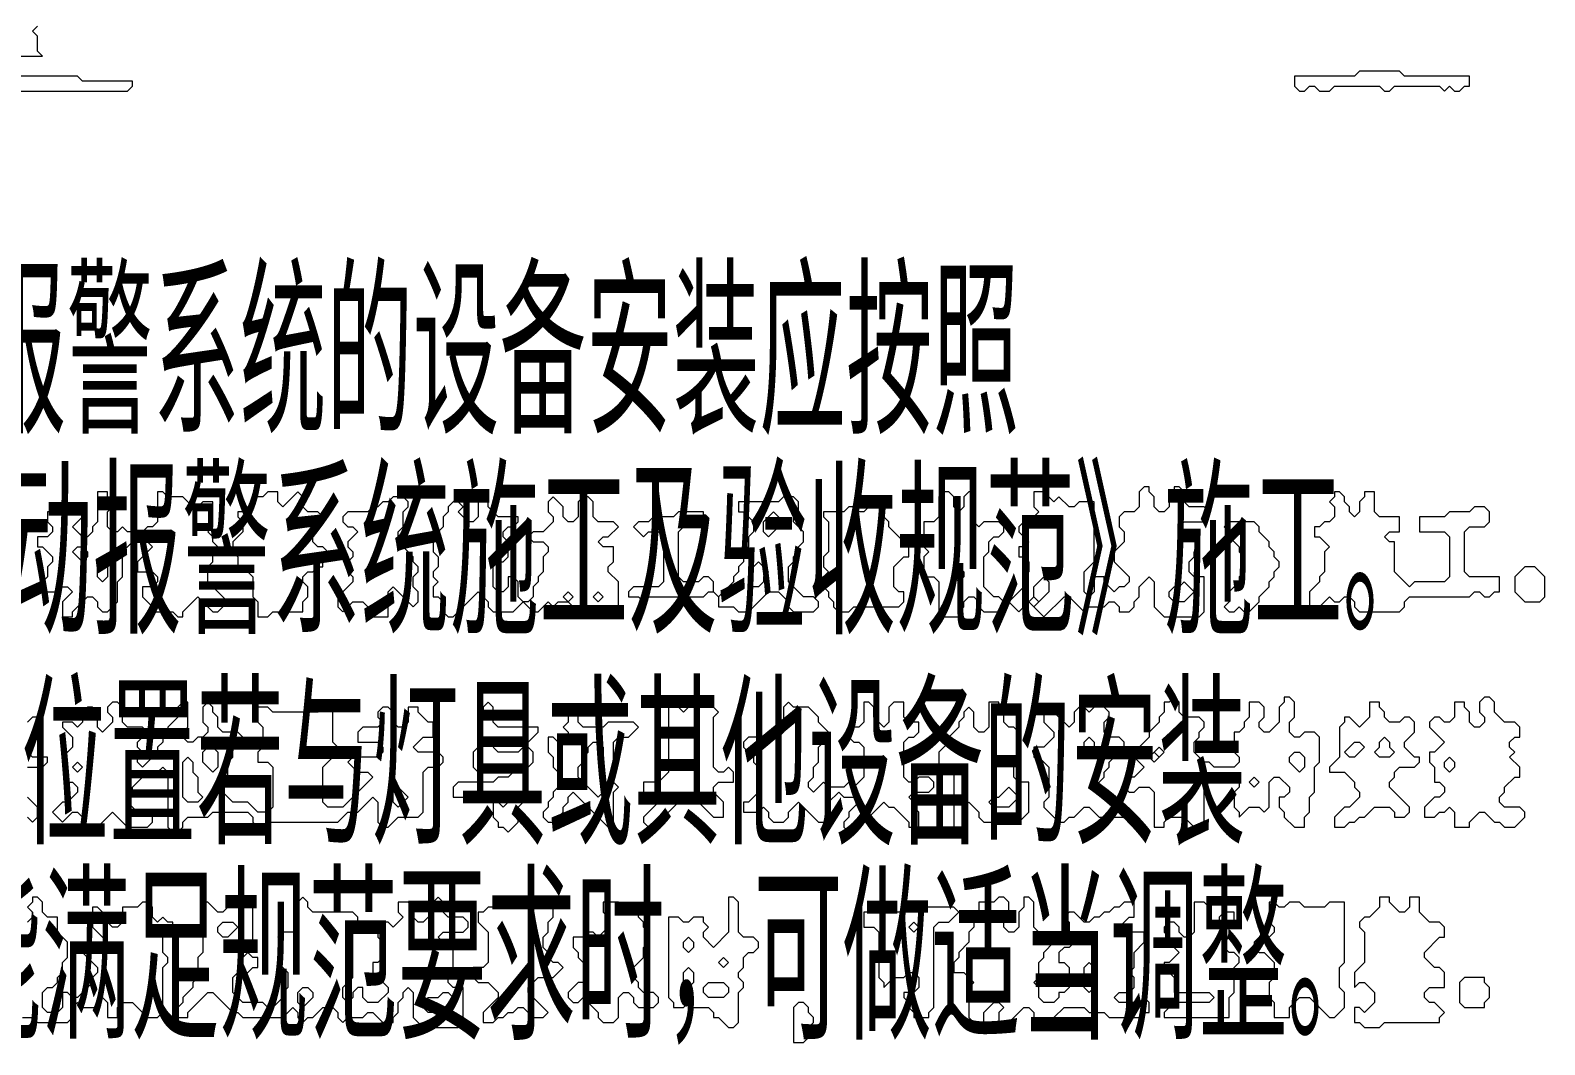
# Model space of a CAD drawing. Extents: x 20 to 3943, y 20 to 2783.
# Drawn here: x 1053.6 to 1356, y 696.5 to 899.2 of the extents above; entities that cross this region are included whole.
import ezdxf

# ---------------------------------------------------------------- set-up
doc = ezdxf.new("R2010")
doc.units = 0
doc.layers.add('OCR_TEXT', color=6, linetype='Continuous', lineweight=0)
doc.layers.add('TRACE_TEXT_SYMBOL', color=6, linetype='Continuous', lineweight=0)
doc.styles.add('wqy-unicode', font='wqy-unicode.lff')

msp = doc.modelspace()

# ---------------------------------------------------------------- linework, layer by layer
at = {"layer": 'TRACE_TEXT_SYMBOL', "color": 6}
for points in [[(1047, 900), (1046, 899), (1046, 896), (1041, 891), (1039, 891), (1039, 888), (1040, 887), (1073, 887), (1074, 888), (1074, 889), (1064, 889), (1063, 890), (1048, 890), (1047, 891), (1047, 893), (1048, 894), (1056, 894), (1055, 895), (1055, 898), (1054, 899), (1055, 900)], [(1276, 808), (1275, 807), (1275, 804), (1274, 803), (1272, 803), (1271, 802), (1271, 800), (1272, 799), (1272, 797), (1270, 795), (1270, 793), (1273, 790), (1273, 789), (1272, 788), (1271, 788), (1270, 787), (1268, 789), (1268, 790), (1266, 790), (1266, 787), (1265, 786), (1264, 787), (1264, 791), (1266, 793), (1266, 805), (1263, 805), (1262, 804), (1261, 804), (1259, 806), (1258, 805), (1256, 807), (1254, 807), (1254, 804), (1255, 803), (1253, 801), (1252, 801), (1251, 800), (1251, 799), (1253, 797), (1252, 796), (1251, 796), (1251, 794), (1252, 794), (1253, 793), (1253, 791), (1252, 790), (1252, 788), (1249, 785), (1248, 785), (1247, 786), (1246, 786), (1244, 788), (1244, 794), (1245, 795), (1245, 797), (1246, 798), (1247, 798), (1248, 799), (1248, 800), (1247, 801), (1244, 801), (1243, 800), (1242, 801), (1242, 807)], [(1286, 798), (1284, 798), (1283, 799), (1283, 800), (1284, 801), (1288, 801), (1289, 802), (1289, 803), (1288, 804), (1285, 804), (1284, 805), (1284, 807), (1283, 808), (1282, 808), (1282, 806), (1281, 805), (1281, 804), (1280, 803), (1279, 803), (1278, 804), (1278, 806), (1277, 807), (1277, 808), (1276, 808)], [(1067, 807), (1067, 801), (1066, 800), (1066, 799), (1065, 798), (1064, 798), (1062, 800), (1064, 802), (1064, 803), (1063, 804), (1060, 804), (1059, 803), (1057, 803), (1057, 801), (1058, 800), (1058, 799), (1057, 798), (1055, 798), (1055, 796), (1056, 796), (1058, 794), (1058, 793), (1057, 792), (1057, 790), (1056, 789), (1056, 787), (1059, 787), (1060, 788), (1061, 788), (1062, 787), (1060, 785), (1060, 782), (1062, 782), (1062, 783), (1065, 786), (1066, 786), (1067, 785), (1067, 784), (1068, 783), (1069, 783), (1071, 785), (1071, 789), (1072, 790), (1072, 795), (1074, 797), (1077, 797), (1078, 796), (1075, 793), (1075, 791), (1078, 791), (1079, 790), (1079, 789), (1078, 788), (1076, 788), (1076, 786), (1078, 784), (1078, 783), (1082, 783), (1083, 782), (1084, 782), (1084, 783), (1087, 786), (1090, 783), (1091, 783)], [(1091, 783), (1093, 785), (1089, 789), (1089, 792), (1090, 793), (1090, 795), (1091, 796), (1090, 797), (1090, 798), (1089, 799), (1090, 800), (1090, 805), (1088, 805), (1087, 804), (1086, 804), (1084, 806), (1081, 806), (1080, 807), (1079, 807), (1079, 801), (1078, 800), (1077, 800), (1076, 799), (1073, 799), (1072, 800), (1071, 799), (1070, 799), (1069, 800), (1069, 803), (1070, 804), (1070, 805), (1069, 806), (1069, 807), (1067, 807)], [(1139, 806), (1137, 804), (1137, 803), (1136, 802), (1136, 800), (1135, 799), (1135, 798), (1134, 797), (1134, 795), (1135, 794), (1135, 792), (1134, 791), (1134, 790), (1135, 789), (1134, 788), (1134, 786), (1135, 786), (1136, 785), (1136, 783), (1137, 782), (1138, 782), (1143, 787), (1145, 785), (1145, 784), (1146, 783), (1150, 783), (1152, 785), (1154, 783), (1155, 783), (1157, 785), (1158, 784), (1159, 785), (1161, 785), (1162, 784), (1162, 783), (1163, 782), (1164, 782), (1165, 783), (1166, 783), (1167, 782), (1168, 782), (1169, 783), (1170, 783), (1171, 784), (1171, 789), (1169, 791), (1169, 792), (1170, 793), (1170, 796), (1168, 796), (1167, 797), (1168, 798), (1169, 798), (1171, 800), (1170, 801), (1167, 801), (1166, 802), (1166, 805), (1165, 806), (1164, 806), (1163, 805), (1163, 802), (1162, 801), (1161, 801)], [(1161, 801), (1160, 802), (1160, 804), (1158, 806), (1157, 805), (1157, 803), (1158, 802), (1158, 801), (1156, 799), (1154, 799), (1153, 798), (1154, 797), (1156, 797), (1157, 796), (1157, 795), (1156, 794), (1156, 791), (1155, 790), (1155, 789), (1154, 788), (1154, 786), (1153, 785), (1152, 785), (1151, 786), (1151, 789), (1150, 790), (1149, 790), (1149, 788), (1148, 787), (1147, 787), (1146, 788), (1146, 792), (1147, 793), (1148, 793), (1149, 794), (1149, 797), (1148, 798), (1148, 799), (1149, 800), (1150, 800), (1151, 801), (1151, 802), (1147, 802), (1145, 804), (1145, 805), (1144, 806), (1143, 806), (1143, 802), (1142, 801), (1141, 801), (1139, 803), (1140, 804), (1139, 805), (1139, 806)], [(1204, 806), (1203, 805), (1195, 805), (1195, 803), (1196, 803), (1198, 801), (1198, 799), (1197, 798), (1197, 796), (1196, 795), (1196, 793), (1195, 792), (1195, 791), (1194, 790), (1194, 789), (1191, 786), (1190, 787), (1190, 789), (1189, 790), (1188, 790), (1187, 789), (1184, 789), (1183, 790), (1183, 799), (1184, 800), (1187, 800), (1188, 801), (1188, 803), (1183, 803), (1182, 802), (1178, 802), (1177, 801), (1175, 801), (1174, 800), (1176, 798), (1177, 799), (1179, 799), (1180, 798), (1180, 789), (1179, 788), (1174, 788), (1173, 787), (1173, 786), (1175, 786), (1176, 785), (1177, 786), (1188, 786), (1189, 787), (1190, 787), (1191, 786), (1191, 784), (1194, 784), (1195, 783), (1197, 783), (1201, 787), (1203, 787), (1205, 785), (1205, 784), (1206, 783), (1210, 783), (1211, 784), (1211, 785), (1210, 786), (1208, 786)], [(1208, 786), (1205, 789), (1205, 792), (1206, 793), (1206, 794), (1207, 795), (1207, 796), (1208, 797), (1208, 799), (1206, 801), (1206, 802), (1207, 803), (1207, 805), (1206, 806), (1204, 806)], [(1242, 807), (1241, 807), (1240, 806), (1240, 804), (1239, 803), (1238, 804), (1238, 806), (1237, 807), (1236, 807), (1235, 806), (1235, 802), (1234, 801), (1232, 801), (1232, 796), (1233, 795), (1232, 794), (1232, 790), (1234, 790), (1235, 789), (1235, 783), (1236, 782), (1239, 782), (1239, 783), (1240, 784), (1240, 785), (1241, 786), (1242, 786), (1243, 785), (1243, 784), (1244, 783), (1247, 783), (1249, 785), (1251, 783), (1253, 785), (1256, 782), (1260, 786), (1261, 786), (1264, 783), (1265, 784), (1268, 784), (1269, 785), (1270, 785), (1271, 784), (1271, 783), (1273, 783), (1274, 784), (1274, 785), (1275, 786), (1275, 788), (1277, 790), (1278, 789), (1278, 784), (1280, 782), (1287, 782), (1288, 783), (1288, 790), (1286, 790), (1285, 791), (1285, 793), (1286, 794), (1286, 795), (1287, 796), (1287, 797), (1286, 798)], [(1314, 807), (1314, 806), (1313, 805), (1314, 804), (1314, 802), (1313, 801), (1312, 801), (1311, 800), (1310, 800), (1310, 798), (1311, 798), (1313, 796), (1312, 795), (1312, 791), (1311, 790), (1311, 789), (1309, 787), (1309, 784), (1311, 784), (1313, 786), (1314, 785), (1315, 785), (1316, 786), (1317, 786), (1318, 785), (1318, 784), (1319, 783), (1327, 783), (1328, 784), (1328, 785), (1329, 786), (1341, 786), (1342, 787), (1343, 787), (1344, 786), (1345, 786), (1346, 787), (1347, 787), (1347, 790), (1341, 790), (1340, 791), (1340, 799), (1341, 800), (1344, 800), (1345, 801), (1345, 803), (1344, 804), (1342, 804), (1341, 803), (1337, 803), (1336, 802), (1331, 802), (1331, 799), (1336, 799), (1337, 798), (1337, 790), (1336, 789), (1330, 789), (1329, 788), (1326, 791), (1326, 797), (1325, 797), (1324, 798), (1325, 799)], [(1325, 799), (1327, 799), (1327, 802), (1323, 802), (1322, 803), (1322, 807), (1320, 807), (1320, 806), (1319, 805), (1319, 803), (1318, 802), (1317, 803), (1317, 804), (1316, 805), (1316, 806), (1315, 807), (1314, 807)], [(1282, 766), (1281, 765), (1280, 765), (1280, 763), (1279, 762), (1279, 761), (1277, 759), (1277, 758), (1275, 756), (1275, 755), (1274, 754), (1276, 752), (1274, 750), (1273, 750), (1272, 749), (1272, 748), (1273, 747), (1274, 747), (1275, 748), (1277, 748), (1278, 747), (1278, 740), (1280, 740), (1280, 741), (1281, 742), (1284, 742), (1286, 740), (1287, 740), (1288, 741), (1288, 748), (1289, 749), (1290, 749), (1291, 750), (1294, 750), (1295, 749), (1295, 748), (1294, 747), (1294, 744), (1295, 743), (1295, 742), (1297, 744), (1299, 744), (1300, 743), (1301, 744), (1301, 749), (1302, 750), (1303, 750), (1305, 748), (1305, 747), (1304, 746), (1303, 746), (1303, 744), (1304, 743), (1304, 742), (1306, 740), (1308, 740), (1308, 742), (1309, 743), (1309, 746), (1310, 747), (1310, 752), (1311, 753), (1311, 758), (1310, 759)], [(1310, 759), (1308, 759), (1307, 758), (1306, 758), (1305, 759), (1305, 761), (1306, 762), (1306, 765), (1305, 766), (1304, 766), (1304, 765), (1303, 764), (1303, 761), (1301, 759), (1300, 759), (1299, 760), (1299, 761), (1300, 762), (1300, 764), (1299, 765), (1297, 765), (1297, 762), (1296, 761), (1296, 760), (1295, 759), (1294, 759), (1294, 755), (1295, 754), (1295, 753), (1294, 752), (1290, 752), (1289, 753), (1288, 753), (1286, 755), (1286, 757), (1287, 758), (1287, 759), (1288, 760), (1288, 761), (1287, 762), (1284, 762), (1283, 763), (1283, 765), (1282, 766)], [(1344, 766), (1343, 765), (1343, 763), (1344, 762), (1344, 761), (1343, 760), (1342, 760), (1341, 761), (1341, 763), (1340, 764), (1340, 765), (1338, 765), (1338, 762), (1337, 761), (1336, 761), (1335, 762), (1334, 762), (1333, 761), (1333, 760), (1336, 757), (1334, 755), (1333, 755), (1333, 753), (1334, 752), (1334, 749), (1335, 749), (1336, 748), (1336, 747), (1335, 746), (1334, 746), (1332, 744), (1332, 742), (1334, 742), (1335, 743), (1336, 743), (1337, 744), (1338, 743), (1338, 740), (1341, 740), (1341, 741), (1343, 743), (1344, 743), (1346, 741), (1347, 741), (1348, 740), (1350, 740), (1352, 742), (1352, 743), (1351, 744), (1348, 744), (1347, 745), (1347, 746), (1348, 747), (1348, 748), (1350, 750), (1351, 750), (1351, 752), (1349, 754), (1350, 755), (1349, 756), (1349, 757), (1350, 758), (1351, 758), (1351, 760)], [(1351, 760), (1350, 761), (1348, 761), (1346, 763), (1346, 765), (1345, 766), (1344, 766)], [(1070, 765), (1069, 764), (1069, 763), (1070, 762), (1070, 761), (1068, 759), (1067, 760), (1067, 763), (1066, 764), (1065, 764), (1064, 763), (1064, 761), (1063, 760), (1062, 761), (1060, 761), (1060, 760), (1062, 758), (1062, 756), (1060, 754), (1060, 753), (1061, 752), (1061, 749), (1062, 749), (1063, 748), (1063, 747), (1061, 745), (1060, 745), (1058, 743), (1060, 741), (1062, 743), (1063, 743), (1064, 742), (1064, 740), (1065, 739), (1066, 739), (1070, 743), (1073, 740), (1077, 740), (1078, 741), (1078, 742), (1077, 743), (1075, 743), (1073, 745), (1073, 746), (1074, 747), (1074, 748), (1076, 750), (1077, 750), (1078, 751), (1079, 751), (1080, 752), (1081, 751), (1081, 740), (1082, 739), (1083, 739), (1084, 740), (1084, 741), (1085, 742), (1089, 742), (1090, 743), (1097, 743), (1098, 742), (1098, 741), (1099, 740)], [(1111, 763), (1102, 763), (1101, 764), (1099, 764), (1099, 761), (1100, 760), (1100, 756), (1099, 755), (1099, 753), (1101, 753), (1102, 752), (1102, 744), (1101, 743), (1099, 743), (1097, 745), (1094, 745), (1092, 747), (1092, 749), (1093, 750), (1093, 753), (1094, 754), (1094, 756), (1096, 758), (1095, 759), (1092, 759), (1091, 760), (1091, 762), (1090, 763), (1090, 764), (1089, 765), (1088, 764), (1088, 761), (1089, 760), (1089, 759), (1088, 758), (1087, 758), (1086, 757), (1085, 757), (1084, 758), (1084, 759), (1085, 760), (1085, 765), (1084, 765), (1083, 764), (1083, 762), (1081, 760), (1081, 759), (1080, 758), (1080, 757), (1079, 756), (1079, 755), (1076, 752), (1075, 753), (1075, 754), (1076, 755), (1075, 756), (1075, 757), (1077, 759), (1076, 760), (1073, 760), (1072, 761), (1072, 764), (1071, 765), (1070, 765)], [(1099, 740), (1100, 740), (1101, 741), (1115, 741), (1117, 743), (1119, 743), (1122, 746), (1123, 745), (1123, 741), (1124, 740), (1125, 740), (1127, 742), (1131, 742), (1132, 743), (1132, 751), (1133, 752), (1135, 752), (1136, 753), (1136, 754), (1135, 755), (1131, 755), (1130, 756), (1132, 758), (1134, 758), (1134, 761), (1133, 761), (1131, 763), (1131, 764), (1129, 764), (1129, 761), (1128, 760), (1127, 760), (1126, 761), (1126, 763), (1125, 764), (1124, 764), (1123, 763), (1123, 762), (1124, 761), (1123, 760), (1120, 760), (1119, 759), (1119, 757), (1123, 757), (1124, 756), (1124, 755), (1123, 754), (1118, 754), (1117, 753), (1119, 751), (1121, 751), (1122, 750), (1116, 744), (1113, 744), (1112, 745), (1112, 752), (1114, 754), (1115, 754), (1115, 756), (1114, 757), (1114, 763), (1113, 764), (1112, 764), (1111, 763)], [(1205, 765), (1204, 764), (1204, 759), (1203, 758), (1197, 758), (1196, 757), (1196, 756), (1198, 754), (1198, 753), (1199, 752), (1199, 747), (1197, 745), (1196, 745), (1196, 743), (1199, 743), (1200, 744), (1201, 743), (1201, 742), (1202, 741), (1204, 741), (1205, 742), (1205, 743), (1207, 745), (1211, 741), (1213, 741), (1213, 745), (1215, 747), (1216, 746), (1218, 746), (1219, 745), (1217, 743), (1217, 742), (1216, 741), (1216, 740), (1217, 739), (1218, 739), (1224, 745), (1225, 744), (1226, 744), (1229, 741), (1229, 740), (1231, 740), (1231, 743), (1230, 744), (1230, 745), (1229, 746), (1230, 747), (1233, 747), (1234, 748), (1234, 749), (1233, 750), (1231, 750), (1230, 749), (1229, 749), (1228, 750), (1228, 757), (1229, 758), (1230, 758), (1231, 759), (1231, 761), (1229, 761), (1228, 762), (1228, 765), (1226, 765)], [(1226, 765), (1225, 764), (1225, 761), (1224, 760), (1222, 762), (1222, 764), (1221, 765), (1220, 765), (1220, 761), (1219, 760), (1217, 760), (1217, 758), (1218, 757), (1219, 757), (1220, 756), (1220, 750), (1218, 748), (1217, 749), (1216, 748), (1213, 748), (1212, 749), (1210, 747), (1209, 748), (1209, 749), (1210, 750), (1210, 752), (1211, 753), (1211, 756), (1213, 758), (1213, 759), (1211, 761), (1211, 762), (1209, 764), (1206, 764), (1205, 765)], [(1053, 752), (1056, 752), (1057, 753), (1057, 754), (1054, 754), (1053, 755), (1054, 756), (1054, 757), (1056, 759), (1056, 761), (1055, 762), (1054, 762), (1053, 761)], [(1053, 742), (1054, 741), (1055, 742), (1055, 744), (1053, 746)], [(1054, 726), (1054, 725), (1053, 724), (1054, 723), (1054, 722), (1053, 721)], [(1071, 720), (1070, 720), (1068, 722), (1068, 723), (1067, 724), (1066, 724), (1066, 723), (1065, 722), (1066, 721), (1066, 720), (1069, 717), (1069, 716), (1068, 715), (1066, 717), (1064, 717), (1064, 715), (1067, 712), (1067, 711), (1066, 710), (1066, 709), (1063, 706), (1062, 706), (1061, 707), (1060, 707), (1060, 704), (1059, 703), (1057, 703), (1056, 704), (1056, 707), (1057, 708), (1058, 708), (1059, 709), (1059, 710), (1060, 711), (1060, 713), (1061, 714), (1061, 717), (1059, 719), (1059, 722), (1057, 722), (1056, 723), (1056, 725), (1055, 726), (1054, 726)], [(1108, 726), (1107, 725), (1107, 720), (1106, 719), (1104, 719), (1103, 718), (1104, 717), (1104, 715), (1103, 714), (1103, 713), (1105, 711), (1105, 708), (1104, 707), (1104, 706), (1102, 704), (1101, 704), (1100, 705), (1096, 705), (1094, 707), (1094, 710), (1095, 711), (1097, 711), (1098, 712), (1099, 712), (1099, 714), (1098, 714), (1097, 715), (1097, 716), (1098, 717), (1098, 724), (1093, 724), (1092, 723), (1091, 723), (1089, 725), (1088, 725), (1088, 715), (1087, 714), (1087, 710), (1086, 709), (1086, 708), (1084, 706), (1084, 705), (1083, 704), (1083, 702), (1085, 702), (1085, 703), (1089, 707), (1090, 707), (1094, 703), (1095, 703), (1096, 702), (1104, 702), (1106, 704), (1107, 703), (1107, 702), (1108, 701), (1109, 702), (1110, 702), (1112, 704), (1114, 704), (1115, 703), (1115, 702), (1116, 701), (1117, 702)], [(1117, 705), (1116, 706), (1116, 708), (1118, 710), (1118, 720), (1119, 721), (1119, 722), (1118, 723), (1110, 723), (1109, 724), (1109, 725), (1108, 726)], [(1117, 702), (1120, 702), (1121, 703), (1122, 703), (1124, 701), (1126, 701), (1126, 702), (1127, 703), (1127, 705), (1128, 706), (1128, 707), (1129, 708), (1130, 707), (1130, 702), (1132, 700), (1139, 700), (1140, 701), (1140, 708), (1138, 708), (1137, 709), (1137, 711), (1138, 712), (1138, 716), (1137, 716), (1135, 718), (1136, 719), (1140, 719), (1141, 720), (1141, 721), (1140, 722), (1137, 722), (1136, 723), (1136, 725), (1135, 726), (1134, 725), (1134, 723), (1132, 721), (1131, 721), (1130, 722), (1130, 724), (1129, 725), (1127, 725), (1127, 723), (1128, 722), (1126, 720), (1125, 721), (1124, 721), (1123, 720), (1123, 718), (1124, 717), (1124, 714), (1123, 713), (1122, 713), (1122, 711), (1125, 708), (1125, 707), (1123, 705), (1121, 705), (1120, 706), (1120, 708), (1119, 708), (1118, 707), (1118, 706), (1117, 705)], [(1247, 726), (1246, 725), (1243, 725), (1243, 723), (1242, 722), (1242, 720), (1241, 719), (1241, 717), (1239, 715), (1239, 714), (1238, 713), (1238, 711), (1240, 711), (1242, 709), (1241, 708), (1241, 702), (1242, 701), (1242, 700), (1244, 700), (1244, 703), (1246, 705), (1247, 705), (1248, 704), (1247, 703), (1247, 700), (1249, 700), (1249, 701), (1252, 704), (1253, 704), (1254, 703), (1254, 702), (1258, 702), (1260, 704), (1264, 704), (1265, 703), (1268, 703), (1269, 702), (1275, 702), (1276, 703), (1277, 703), (1277, 705), (1276, 706), (1275, 705), (1271, 705), (1270, 706), (1271, 707), (1273, 707), (1274, 708), (1274, 710), (1273, 711), (1274, 712), (1274, 715), (1276, 717), (1276, 719), (1272, 719), (1271, 720), (1273, 722), (1274, 722), (1274, 725), (1272, 725), (1271, 724), (1270, 724), (1269, 723), (1268, 723)], [(1268, 723), (1267, 722), (1266, 722), (1265, 721), (1264, 721), (1262, 723), (1261, 723), (1260, 722), (1261, 721), (1261, 719), (1262, 718), (1262, 717), (1261, 716), (1260, 716), (1259, 715), (1259, 713), (1260, 713), (1261, 712), (1261, 708), (1260, 707), (1259, 707), (1259, 706), (1258, 705), (1256, 705), (1255, 706), (1255, 708), (1254, 709), (1255, 710), (1255, 713), (1256, 714), (1256, 715), (1258, 717), (1258, 718), (1257, 719), (1255, 719), (1254, 720), (1254, 725), (1253, 726), (1252, 726), (1252, 724), (1251, 723), (1251, 720), (1250, 719), (1249, 719), (1248, 720), (1248, 722), (1249, 723), (1249, 725), (1248, 726), (1247, 726)], [(1052, 702), (1054, 702), (1055, 701), (1061, 701), (1062, 702), (1062, 704), (1063, 705), (1064, 704), (1067, 704), (1067, 705), (1068, 706), (1069, 705), (1069, 702), (1071, 702), (1071, 704), (1072, 705), (1074, 705), (1077, 702), (1079, 702), (1080, 703), (1080, 712), (1081, 713), (1081, 714), (1080, 715), (1080, 718), (1081, 719), (1082, 719), (1082, 721), (1081, 721), (1080, 722), (1079, 721), (1078, 722), (1078, 724), (1077, 725), (1076, 725), (1075, 724), (1072, 724), (1072, 721), (1071, 720)]]:
    msp.add_lwpolyline(points, dxfattribs=at)
for points in [[(1319, 891), (1318, 890), (1306, 890), (1306, 888), (1307, 887), (1308, 887), (1309, 888), (1310, 888), (1311, 887), (1313, 887), (1314, 888), (1323, 888), (1324, 887), (1325, 887), (1326, 888), (1335, 888), (1336, 887), (1337, 888), (1338, 887), (1339, 887), (1340, 888), (1341, 888), (1341, 890), (1328, 890), (1327, 891)], [(1101, 807), (1100, 806), (1098, 806), (1098, 805), (1096, 803), (1095, 803), (1095, 802), (1096, 801), (1096, 799), (1094, 797), (1094, 795), (1095, 794), (1095, 791), (1097, 791), (1098, 790), (1098, 786), (1099, 785), (1099, 782), (1101, 782), (1102, 783), (1108, 783), (1108, 785), (1109, 786), (1109, 788), (1108, 789), (1108, 790), (1109, 791), (1110, 791), (1111, 792), (1112, 792), (1112, 793), (1113, 794), (1113, 795), (1112, 796), (1111, 796), (1110, 797), (1110, 799), (1112, 801), (1112, 802), (1111, 803), (1109, 803), (1108, 804), (1108, 806), (1107, 807), (1104, 804), (1103, 805), (1103, 807)], [(1126, 806), (1125, 805), (1124, 805), (1123, 804), (1122, 804), (1121, 803), (1117, 803), (1116, 802), (1116, 801), (1117, 800), (1118, 800), (1119, 799), (1117, 797), (1117, 796), (1118, 795), (1118, 794), (1117, 793), (1117, 791), (1118, 790), (1118, 789), (1115, 786), (1115, 784), (1116, 783), (1118, 785), (1120, 785), (1122, 783), (1122, 782), (1125, 782), (1125, 787), (1126, 788), (1130, 784), (1131, 785), (1131, 787), (1130, 788), (1130, 790), (1131, 791), (1131, 792), (1130, 793), (1130, 794), (1127, 797), (1127, 799), (1128, 800), (1128, 803), (1129, 804), (1129, 805), (1128, 806)], [(1222, 806), (1221, 805), (1221, 804), (1220, 803), (1219, 803), (1218, 804), (1217, 804), (1216, 803), (1212, 803), (1212, 802), (1213, 801), (1213, 795), (1212, 794), (1212, 792), (1213, 791), (1212, 790), (1212, 788), (1213, 787), (1213, 786), (1214, 785), (1214, 784), (1215, 783), (1217, 783), (1218, 784), (1227, 784), (1228, 785), (1228, 787), (1227, 787), (1226, 788), (1226, 792), (1228, 794), (1229, 794), (1229, 796), (1225, 800), (1225, 801), (1224, 802), (1224, 805), (1223, 806)], [(1202, 803), (1203, 802), (1203, 800), (1201, 798), (1200, 799), (1200, 801)], [(1293, 801), (1292, 800), (1293, 799), (1293, 798), (1295, 796), (1295, 795), (1296, 794), (1296, 791), (1295, 790), (1295, 789), (1293, 787), (1293, 785), (1292, 784), (1293, 783), (1294, 783), (1295, 784), (1296, 783), (1297, 783), (1299, 785), (1299, 786), (1301, 788), (1301, 789), (1302, 790), (1302, 791), (1303, 792), (1303, 793), (1302, 794), (1302, 795), (1301, 796), (1301, 797), (1299, 799), (1299, 800), (1298, 801)], [(1062, 795), (1063, 796), (1064, 796), (1065, 795), (1065, 794), (1064, 793)], [(1067, 792), (1068, 793), (1069, 792), (1069, 790), (1068, 789), (1067, 790)], [(1198, 792), (1199, 793), (1201, 791), (1200, 790), (1200, 789), (1199, 788), (1198, 788), (1197, 789), (1197, 790), (1198, 791)], [(1238, 791), (1239, 792), (1240, 791), (1240, 790), (1239, 789), (1238, 790)], [(1256, 790), (1257, 789), (1257, 787), (1255, 785), (1254, 786), (1254, 788)], [(1352, 792), (1350, 790), (1350, 787), (1352, 785), (1355, 785), (1356, 786), (1356, 790), (1354, 792)], [(1160, 786), (1161, 787), (1162, 786), (1161, 785)], [(1166, 786), (1167, 787), (1168, 786), (1167, 785)], [(1283, 788), (1284, 789), (1286, 787), (1284, 785), (1282, 785), (1281, 786), (1281, 787), (1282, 788)], [(1253, 785), (1254, 786), (1255, 785), (1254, 784)], [(1145, 765), (1144, 764), (1144, 762), (1143, 761), (1143, 756), (1142, 755), (1142, 752), (1143, 751), (1144, 751), (1145, 752), (1149, 752), (1150, 751), (1149, 750), (1147, 750), (1146, 749), (1139, 749), (1138, 748), (1138, 746), (1143, 746), (1144, 747), (1146, 745), (1146, 742), (1147, 741), (1147, 740), (1148, 740), (1149, 739), (1151, 741), (1151, 744), (1152, 745), (1152, 747), (1153, 748), (1153, 752), (1154, 753), (1154, 755), (1153, 756), (1153, 757), (1155, 759), (1155, 760), (1147, 760), (1146, 761), (1146, 764)], [(1161, 764), (1161, 761), (1160, 760), (1161, 759), (1161, 758), (1160, 757), (1159, 757), (1158, 758), (1157, 758), (1157, 755), (1158, 754), (1158, 752), (1159, 751), (1159, 748), (1158, 747), (1158, 746), (1157, 745), (1157, 744), (1156, 743), (1156, 742), (1157, 741), (1158, 741), (1160, 743), (1160, 744), (1161, 745), (1161, 746), (1162, 747), (1169, 740), (1170, 741), (1170, 747), (1171, 748), (1170, 749), (1170, 757), (1171, 758), (1173, 758), (1175, 760), (1174, 761), (1169, 761), (1168, 760), (1164, 760), (1163, 761), (1163, 763), (1162, 764)], [(1189, 765), (1188, 764), (1185, 764), (1184, 763), (1183, 764), (1181, 764), (1181, 751), (1179, 749), (1176, 749), (1176, 747), (1178, 747), (1179, 746), (1179, 745), (1176, 742), (1176, 741), (1177, 740), (1178, 740), (1183, 745), (1183, 746), (1184, 747), (1185, 747), (1190, 742), (1192, 742), (1192, 745), (1190, 747), (1190, 748), (1191, 749), (1194, 749), (1194, 751), (1193, 752), (1192, 751), (1191, 751), (1190, 752), (1190, 762), (1191, 763)], [(1245, 765), (1245, 760), (1244, 759), (1243, 759), (1242, 760), (1242, 763), (1241, 764), (1240, 763), (1240, 762), (1239, 761), (1239, 760), (1237, 758), (1237, 757), (1235, 755), (1235, 752), (1237, 752), (1238, 751), (1238, 740), (1240, 740), (1240, 744), (1241, 745), (1243, 743), (1243, 742), (1244, 741), (1251, 741), (1253, 743), (1253, 749), (1251, 749), (1250, 750), (1250, 753), (1251, 754), (1251, 759), (1250, 760), (1249, 760), (1248, 761), (1248, 763), (1247, 764), (1247, 765)], [(1257, 764), (1256, 763), (1256, 761), (1258, 759), (1258, 758), (1256, 756), (1254, 756), (1254, 754), (1255, 754), (1257, 752), (1257, 746), (1256, 745), (1256, 744), (1259, 741), (1260, 741), (1261, 742), (1262, 742), (1264, 744), (1265, 744), (1267, 742), (1272, 742), (1272, 744), (1270, 744), (1268, 746), (1268, 747), (1267, 748), (1267, 749), (1268, 750), (1268, 751), (1269, 752), (1269, 753), (1272, 756), (1272, 757), (1271, 758), (1269, 758), (1268, 759), (1268, 761), (1269, 762), (1269, 763), (1268, 764), (1266, 764), (1265, 763), (1264, 764), (1263, 764), (1262, 763), (1262, 761), (1261, 760), (1258, 763), (1258, 764)], [(1321, 765), (1321, 762), (1319, 760), (1317, 762), (1316, 762), (1316, 761), (1315, 760), (1315, 754), (1313, 752), (1313, 751), (1316, 751), (1318, 749), (1318, 748), (1319, 747), (1319, 746), (1317, 744), (1316, 744), (1314, 742), (1314, 740), (1316, 740), (1317, 741), (1318, 741), (1319, 742), (1320, 742), (1322, 744), (1325, 744), (1326, 743), (1326, 742), (1328, 742), (1329, 743), (1329, 744), (1325, 748), (1325, 749), (1326, 750), (1326, 751), (1327, 752), (1330, 752), (1331, 753), (1331, 754), (1330, 754), (1328, 756), (1328, 757), (1330, 759), (1330, 761), (1329, 762), (1328, 762), (1327, 761), (1325, 761), (1324, 762), (1324, 763), (1323, 764), (1323, 765)], [(1146, 756), (1147, 757), (1151, 757), (1152, 756), (1151, 755), (1147, 755)], [(1165, 756), (1166, 757), (1167, 757), (1168, 756), (1168, 747), (1167, 746), (1163, 750), (1163, 752), (1164, 753), (1164, 754), (1165, 755)], [(1264, 757), (1265, 758), (1266, 757), (1266, 755), (1265, 754), (1264, 755)], [(1318, 757), (1319, 757), (1320, 756), (1318, 754), (1317, 754), (1316, 755)], [(1323, 757), (1324, 758), (1325, 757), (1325, 756), (1326, 755), (1325, 754), (1323, 754), (1322, 755), (1323, 756)], [(1084, 753), (1085, 754), (1086, 753), (1086, 751), (1087, 750), (1087, 747), (1088, 746), (1087, 745), (1085, 745), (1084, 746)], [(1088, 755), (1089, 756), (1090, 756), (1091, 755), (1091, 752), (1090, 751), (1088, 753)], [(1277, 754), (1278, 755), (1279, 754), (1278, 753)], [(1278, 755), (1279, 756), (1280, 755), (1279, 754)], [(1305, 754), (1306, 755), (1307, 755), (1308, 754), (1308, 752), (1307, 751), (1305, 753)], [(1336, 753), (1337, 754), (1338, 753), (1338, 752), (1337, 751), (1336, 752)], [(1062, 752), (1063, 753), (1064, 752), (1063, 751)], [(1126, 747), (1127, 748), (1129, 746), (1127, 744), (1126, 745)], [(1249, 748), (1251, 746), (1249, 744), (1246, 744), (1245, 745), (1246, 746), (1247, 746)], [(1297, 749), (1298, 750), (1299, 749), (1298, 748)], [(1146, 746), (1147, 747), (1148, 747), (1149, 746), (1149, 745), (1148, 744)], [(1193, 726), (1193, 719), (1190, 716), (1188, 718), (1188, 719), (1189, 720), (1188, 721), (1188, 722), (1186, 722), (1185, 721), (1184, 721), (1183, 722), (1181, 722), (1181, 706), (1182, 705), (1182, 704), (1184, 704), (1185, 705), (1186, 704), (1189, 704), (1190, 703), (1190, 702), (1191, 702), (1193, 700), (1194, 700), (1195, 701), (1195, 707), (1196, 708), (1196, 709), (1195, 710), (1195, 711), (1196, 712), (1196, 714), (1197, 715), (1198, 715), (1199, 716), (1199, 717), (1198, 718), (1196, 718), (1195, 719), (1195, 725), (1194, 726)], [(1323, 726), (1323, 724), (1321, 722), (1320, 722), (1319, 721), (1319, 720), (1320, 719), (1320, 713), (1318, 711), (1318, 708), (1319, 709), (1320, 709), (1322, 707), (1322, 705), (1320, 703), (1319, 704), (1318, 704), (1318, 701), (1319, 701), (1320, 700), (1323, 700), (1324, 701), (1335, 701), (1335, 702), (1336, 703), (1334, 705), (1333, 705), (1332, 706), (1332, 707), (1333, 708), (1336, 708), (1336, 711), (1335, 712), (1334, 712), (1332, 714), (1332, 715), (1335, 718), (1336, 718), (1336, 720), (1335, 721), (1333, 721), (1331, 723), (1331, 726), (1329, 726), (1329, 724), (1328, 723), (1327, 723), (1325, 725), (1325, 726)], [(1156, 725), (1155, 724), (1145, 724), (1144, 723), (1143, 723), (1143, 721), (1145, 719), (1145, 713), (1144, 712), (1142, 712), (1142, 710), (1143, 709), (1145, 709), (1147, 707), (1147, 706), (1144, 703), (1144, 701), (1146, 701), (1147, 702), (1148, 702), (1149, 703), (1150, 703), (1151, 704), (1152, 704), (1154, 702), (1156, 702), (1157, 703), (1153, 707), (1153, 708), (1155, 710), (1158, 710), (1160, 712), (1159, 713), (1158, 713), (1157, 714), (1157, 715), (1156, 716), (1156, 718), (1157, 719), (1157, 721), (1158, 722), (1158, 724), (1157, 725)], [(1168, 725), (1168, 723), (1169, 722), (1169, 720), (1167, 718), (1166, 719), (1165, 719), (1164, 718), (1162, 718), (1162, 716), (1163, 715), (1163, 714), (1165, 712), (1165, 710), (1164, 709), (1163, 709), (1161, 707), (1161, 706), (1162, 705), (1163, 705), (1164, 706), (1167, 703), (1167, 702), (1168, 701), (1170, 701), (1171, 702), (1171, 706), (1172, 707), (1173, 707), (1174, 706), (1174, 705), (1175, 704), (1178, 704), (1179, 705), (1179, 706), (1178, 707), (1176, 707), (1175, 708), (1175, 709), (1174, 710), (1174, 712), (1176, 714), (1176, 716), (1177, 717), (1177, 719), (1176, 720), (1176, 721), (1175, 722), (1175, 723), (1174, 724), (1172, 724), (1171, 725)], [(1231, 724), (1230, 723), (1220, 723), (1220, 720), (1222, 720), (1223, 719), (1223, 710), (1224, 709), (1224, 708), (1226, 710), (1228, 710), (1229, 711), (1230, 711), (1231, 710), (1231, 708), (1230, 707), (1228, 707), (1228, 706), (1229, 705), (1229, 704), (1230, 703), (1230, 702), (1233, 702), (1233, 703), (1234, 704), (1234, 720), (1235, 721), (1237, 721), (1239, 723), (1238, 724)], [(1286, 725), (1286, 719), (1285, 718), (1284, 718), (1283, 719), (1283, 720), (1282, 721), (1281, 721), (1280, 720), (1280, 719), (1281, 718), (1281, 717), (1283, 715), (1281, 713), (1280, 713), (1280, 712), (1282, 710), (1282, 707), (1289, 707), (1290, 706), (1289, 705), (1282, 705), (1280, 703), (1280, 702), (1293, 702), (1293, 706), (1294, 707), (1294, 712), (1295, 713), (1295, 714), (1294, 715), (1293, 715), (1292, 716), (1292, 717), (1293, 718), (1293, 720), (1294, 721), (1294, 723), (1292, 723), (1291, 722), (1291, 721), (1290, 720), (1289, 721), (1289, 724), (1288, 725)], [(1301, 725), (1301, 721), (1302, 720), (1302, 719), (1301, 718), (1299, 718), (1298, 717), (1298, 716), (1299, 715), (1300, 715), (1302, 713), (1302, 710), (1301, 709), (1301, 706), (1302, 705), (1302, 702), (1305, 702), (1305, 704), (1307, 706), (1309, 706), (1313, 702), (1314, 702), (1316, 704), (1316, 707), (1315, 708), (1315, 712), (1316, 713), (1316, 725), (1313, 725), (1312, 724), (1308, 724), (1307, 725), (1305, 725), (1304, 724), (1303, 724), (1302, 725)], [(1091, 720), (1092, 721), (1094, 721), (1095, 720), (1093, 718), (1092, 718), (1091, 719)], [(1229, 720), (1230, 721), (1231, 720), (1230, 719)], [(1184, 717), (1185, 718), (1186, 717), (1186, 716), (1185, 715), (1184, 716)], [(1095, 715), (1096, 716), (1097, 715), (1096, 714)], [(1191, 713), (1192, 714), (1193, 713), (1192, 712)], [(1184, 711), (1185, 712), (1186, 711), (1186, 709), (1185, 708), (1184, 709)], [(1264, 712), (1265, 713), (1266, 712), (1266, 708), (1265, 707), (1264, 708)], [(1107, 707), (1108, 708), (1109, 708), (1110, 707), (1110, 706), (1108, 704), (1107, 705)], [(1188, 708), (1189, 709), (1192, 709), (1193, 708), (1193, 707), (1192, 706), (1189, 706), (1188, 707)], [(1340, 710), (1339, 709), (1339, 705), (1340, 704), (1344, 704), (1344, 705), (1345, 706), (1345, 708), (1344, 709), (1344, 710)], [(1135, 706), (1136, 707), (1137, 707), (1138, 706), (1138, 704), (1137, 703), (1133, 703), (1132, 704), (1132, 705), (1133, 706)], [(1207, 705), (1206, 704), (1206, 697), (1208, 697), (1209, 698), (1209, 700), (1210, 701), (1210, 702), (1209, 703), (1209, 704), (1208, 705)]]:
    msp.add_lwpolyline(points, close=True, dxfattribs=at)

# ---------------------------------------------------------------- texts
at = {"layer": 'OCR_TEXT', "color": 6, "style": 'wqy-unicode'}
for s, height, width, p in [('1. 火灾自动报警系统的设备安装应按照', 28.08, 0.451608, (955.46, 821.64)), ('《火灾自动报警系统施工及验收规范》施工。', 28.08, 0.465515, (976.88, 781.64)), ('2.探测器安装位置若与灯具或其他设备的安装', 27.3, 0.46917, (950.11, 739.49)), ('间距不能满足规范要求时，可做适当调整。', 28.08, 0.464105, (984.71, 700.64))]:
    msp.add_text(s, height=height, dxfattribs=dict(at, width=width)).set_placement(p)

doc.saveas('drawing.dxf')
